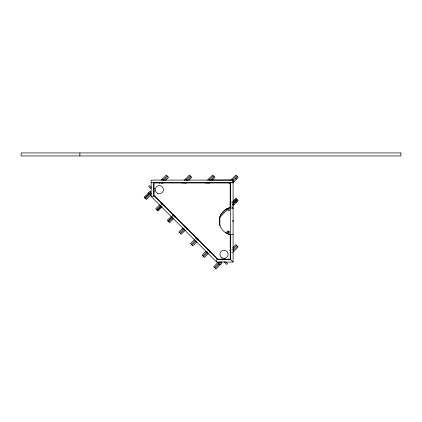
<?xml version="1.0" encoding="UTF-8"?>
<svg xmlns="http://www.w3.org/2000/svg" width="422" height="422" viewBox="0 0 422 422"><rect width="100%" height="100%" fill="white"/><g stroke="black" fill="none" stroke-linecap="round" stroke-linejoin="round"><path stroke-width="0.63" d="M161.098 180.226L166.247 175.077L168.568 177.398L165.556 180.41M144.894 197.944L150.886 191.952L150.105 191.182L144.118 197.169L146.439 199.49L151.139 194.79M144.91 197.976L150.765 192.121M153.524 189.362L154.441 188.444M159.5 183.385L160.418 182.468M167.038 175.847L162.718 180.152L161.942 179.382M145.685 198.746L151.229 193.149M153.376 191.055L154.294 190.137M161.193 183.243L162.111 182.32M167.814 176.618L163.921 180.5L163.177 179.709M163.441 182.526L162.581 183.385L161.8 182.615M159.579 204.886L155.707 208.758L158.028 211.079L162.296 206.806M160.856 203.615L161.7 202.771L162.475 203.541L156.504 209.565M184.282 180.226L189.431 175.077L191.746 177.398L188.734 180.41M182.642 183.422L183.57 182.494M190.222 175.847L185.902 180.152L185.126 179.382M157.253 210.304L161.557 206.005M157.274 210.335L161.135 206.474M184.345 183.269L185.274 182.341M190.992 176.618L187.099 180.5L186.355 179.709M163.177 205.931L164.021 205.087L163.245 204.317M186.619 182.526L185.759 183.385L184.984 182.615M171.168 216.481L167.297 220.353L169.618 222.668L173.489 218.791M172.429 215.22L173.289 214.36L174.064 215.13L173.22 215.974M207.46 180.226L212.609 175.077L214.925 177.398L211.918 180.41M171.612 216.95L173.352 215.209M205.825 183.422L206.754 182.494M213.4 175.847L209.08 180.152L208.304 179.382M168.863 221.93L172.714 218.026M173.991 216.75L174.835 215.906L175.61 216.676L174.75 217.536M207.524 183.264L208.452 182.336M210.277 180.5L214.176 176.618M209.797 182.526L208.937 183.385L208.162 182.615M182.789 228.096L178.917 231.968L181.233 234.284L185.501 230.016M184.061 226.82L184.905 225.976L185.68 226.746L184.836 227.59M230.639 180.226L235.787 175.077L237.354 176.618M179.682 232.744L183.992 228.434M229.004 183.422L229.932 182.494M236.578 175.847L232.258 180.152L231.483 179.382M180.452 233.519L184.762 229.209M230.243 183.728L231.172 182.8M232.564 181.407L237.444 176.623L238.219 177.398L232.649 182.963M186.382 229.135L187.226 228.291L186.45 227.521M194.378 239.685L190.507 243.557L192.822 245.873L196.699 242.001M195.634 238.43L196.494 237.565L197.269 238.335L196.425 239.179M231.087 202.961L229.795 204.253L230.576 205.018M232.775 201.273L235.787 198.261L237.354 199.801L232.564 204.591M232.691 202.903L236.563 199.031L232.717 202.887L233.487 203.662M191.272 244.333L195.154 240.456M220.189 215.415L227.152 208.457M192.047 245.108L195.924 241.231M197.195 239.954L198.039 239.11L198.815 239.881L197.955 240.74M219.108 218.047L231.172 205.983M232.744 204.506L237.444 199.806L238.219 200.577L232.649 206.142M205.968 251.275L202.096 255.146L204.412 257.462L208.289 253.59M207.239 250.003L208.083 249.159L208.858 249.924M202.861 255.927L207.176 251.612M225.717 233.071L228.033 230.755L228.808 231.525L226.952 233.377M203.636 256.697L207.94 252.388M209.56 252.314L210.404 251.47L209.628 250.705M216.37 261.709L216.713 261.366M218.385 262.036L213.685 266.736L216.001 269.057L221.993 263.064L221.218 262.294M231.087 249.318L229.795 250.61L230.576 251.38M232.775 247.635L235.787 244.618L237.354 246.158M214.45 267.516L220.173 261.793M222.03 259.936L222.958 259.008M236.578 245.388L232.691 249.265L233.487 250.024M215.225 268.286L221.877 261.635M223.734 259.778L224.662 258.85M230.238 253.274L231.166 252.345M232.633 252.483L238.198 246.917L237.428 246.142L233.118 250.452L233.899 251.217M211.897 180.041L231.177 180.041M151.15 182.552L233.102 182.552M151.15 196.488L216.713 262.051L233.102 262.051L233.102 180.094L151.15 180.094L151.15 196.488L153.608 196.488L153.608 182.552M229.89 201.948L231.177 201.895M230.644 208.051L233.102 208.051M230.644 234.537L233.102 234.537M233.102 262.051L230.644 259.588L216.713 259.588L216.713 262.051M233.139 180.927L233.915 181.697M233.139 204.111L233.915 204.881M148.423 192.87L149.198 193.635M149.968 194.415L150.744 195.18M217.989 262.437L218.765 263.201M219.53 263.982L220.31 264.747M235.756 178.311L236.531 179.081M232.717 179.709L233.487 180.484M232.332 180.094L233.102 180.869M235.756 201.489L236.531 202.265M209.539 179.709L210.309 180.484M232.358 207.619L233.129 208.389M151.371 187.479L149.525 185.633L148.755 186.408L151.06 188.713M225.77 261.877L227.563 263.671L226.793 264.446L224.098 261.751M153.371 191.018L154.288 191.941M221.408 259.061L222.304 259.957M153.608 195.47L217.731 259.588M218.316 263.65L219.087 264.425M230.644 182.552L230.644 259.588M229.193 207.65L229.193 210.868L228.102 210.868L228.102 208.294M229.193 234.505L229.193 231.277L228.102 231.277L228.102 234.505M219.883 216.512L219.883 225.665M79.885 152.943L79.885 155.95M232.86 220.833L232.86 221.313L233.345 221.313L233.345 220.833L232.86 220.833M171.949 217.246L168.072 221.123L171.954 217.293M230.206 207.555L229.241 207.761A13.857 13.857 0 0 0 229.157 234.358L230.206 234.59L230.206 259.15L217.916 259.15L154.046 195.286L154.046 182.995L230.206 182.995L230.206 207.555M400.9 152.943L21.1 152.943L21.1 155.95L400.9 155.95L400.9 152.943M221.956 257.863A4.099 4.099 0 0 0 228.102 254.318A4.099 4.099 0 0 0 221.956 250.768A4.099 4.099 0 0 0 221.956 257.863M157.295 193.207A4.099 4.099 0 0 0 163.441 189.657A4.099 4.099 0 0 0 157.295 186.107A4.099 4.099 0 0 0 157.295 193.207"/></g></svg>
